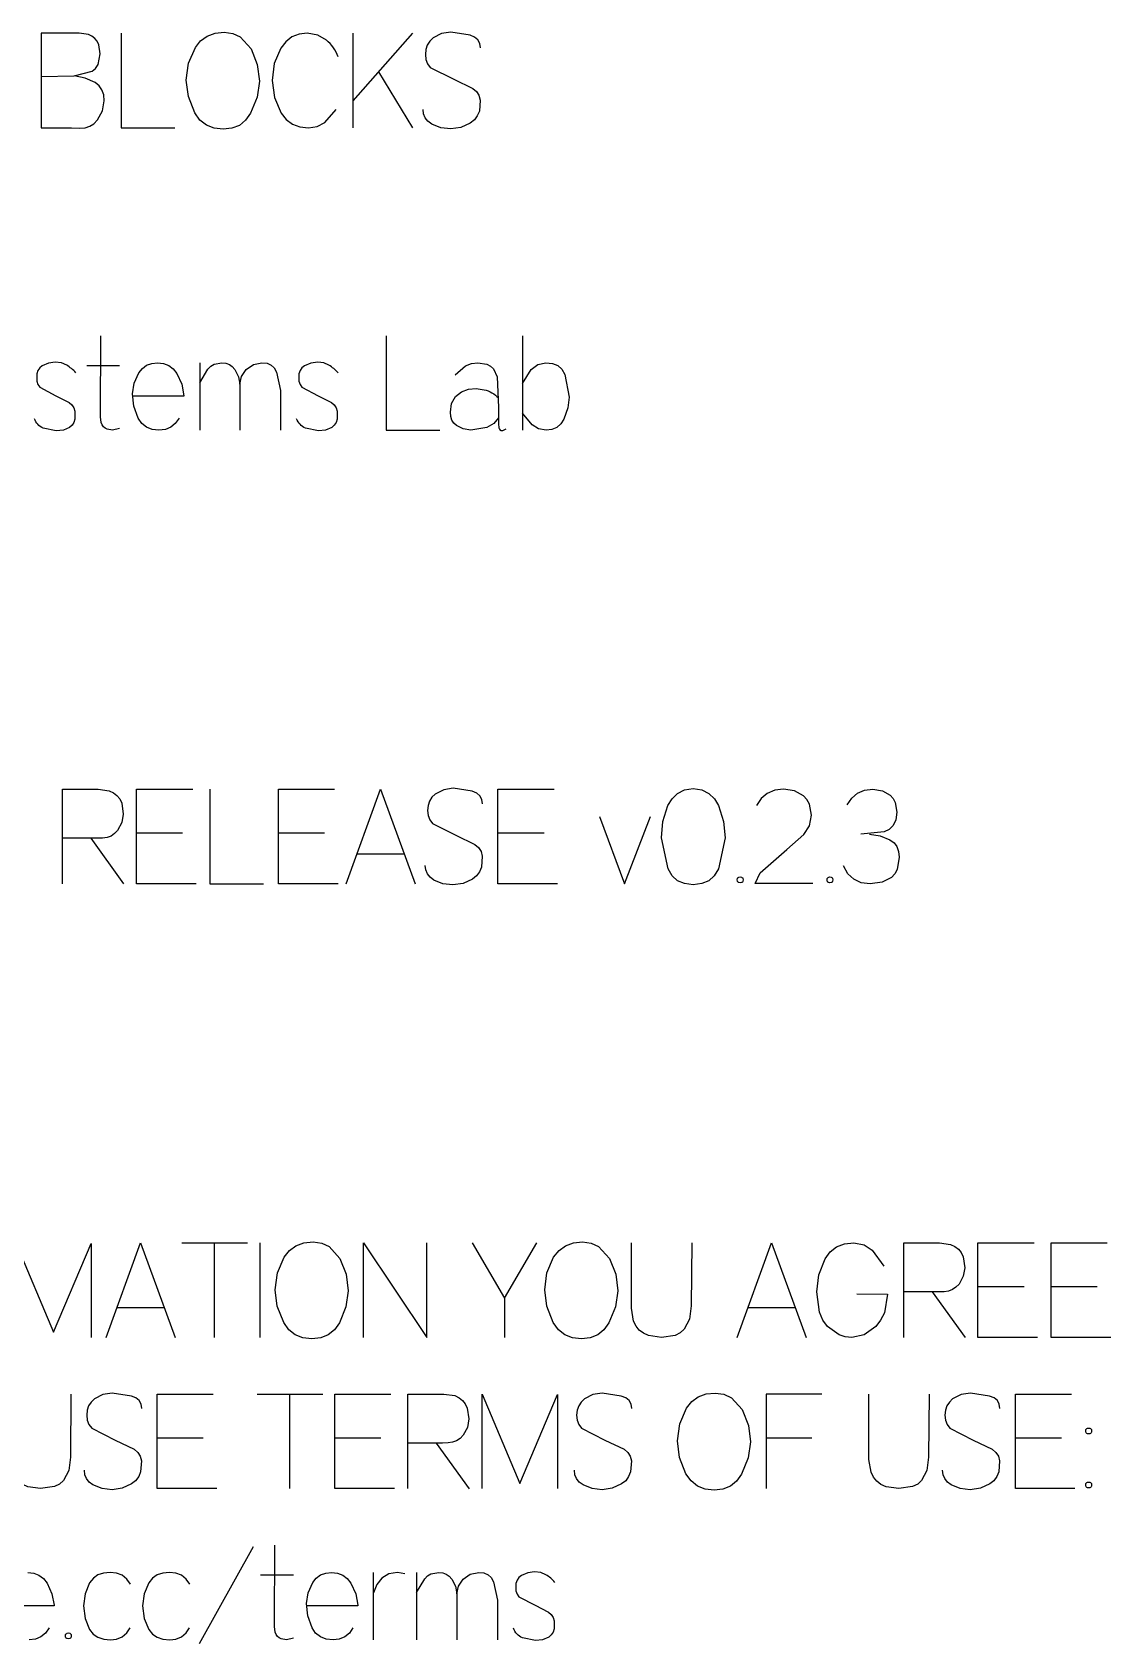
# Model space of a CAD drawing. Header units: millimetres. Extents: x -1220 to 1220, y -1930 to 4127.
# Drawn here: x 51 to 896, y 2865 to 4127 of the extents above; entities that cross this region are included whole.
import ezdxf

# ---------------------------------------------------------------- set-up
doc = ezdxf.new("R2010")
doc.units = ezdxf.units.MM
doc.layers.add('TC', color=220, linetype='Continuous', true_color=0xff00bb)

msp = doc.modelspace()

# ---------------------------------------------------------------- linework, layer by layer
at = {"layer": 'TC'}
for p, q in [((302.6, 4051.9, 0), (302.6, 4125.9, 0)), ((302.6, 4073.1, 0), (349.3, 4125.9, 0)), ((349.3, 4051.9, 0), (322.6, 4095.8, 0)), ((435.2, 3889.1, 0), (435.2, 3815.1, 0)), ((119.6, 3865.6, 0), (93.9, 3865.6, 0)), ((182.5, 3867.9, 0), (182.5, 3815.1, 0)), ((169, 3499.5, 0), (132.9, 3499.5, 0)), ((280.1, 3499.5, 0), (244, 3499.5, 0)), ((452.1, 3499.5, 0), (416, 3499.5, 0)), ((97, 3495.5, 0), (122.8, 3459.8, 0)), ((305.6, 3483.4, 0), (342.4, 3483.4, 0)), ((168.5, 3178.7, 0), (219.7, 3178.7, 0)), ((193.8, 3178.7, 0), (193.8, 3104.7, 0)), ((229.4, 3178.7, 0), (229.4, 3104.7, 0)), ((828.1, 3144.3, 0), (791.9, 3144.3, 0)), ((885.4, 3144.3, 0), (849.2, 3144.3, 0)), ((421.1, 3135.4, 0), (421.1, 3104.7, 0)), ((756.1, 3140.3, 0), (781.9, 3104.6, 0)), ((117.7, 3128.2, 0), (154.4, 3128.2, 0)), ((611.8, 3128.2, 0), (648.6, 3128.2, 0)), ((227.5, 3060.3, 0), (278.7, 3060.3, 0)), ((252.8, 3060.3, 0), (252.8, 2986.3, 0)), ((185.2, 3025.9, 0), (149.1, 3025.9, 0)), ((324.3, 3025.9, 0), (288.2, 3025.9, 0)), ((367.7, 3021.9, 0), (393.5, 2986.2, 0)), ((661.9, 3025.8, 0), (626.1, 3025.8, 0)), ((857.3, 3025.9, 0), (821.2, 3025.9, 0)), ((224.3, 2940.7, 0), (181.9, 2864.8, 0)), ((255.8, 2918.4, 0), (230.1, 2918.4, 0)), ((318.4, 2867.9, 0), (318.4, 2920.7, 0)), ((352.3, 2920.7, 0), (352.3, 2867.9, 0))]:
    msp.add_line(p, q, dxfattribs=at)
for points in [[(201.6, 4126.7), (208.4, 4125.8), (214.2, 4123), (222.6, 4113.8), (227.5, 4101.4), (229.1, 4088.4), (227.4, 4075.9), (222.2, 4063.3), (218.3, 4057.8), (213.5, 4053.8), (207.6, 4051.5), (200.8, 4050.7), (193.7, 4051.5), (187.6, 4053.9), (182.6, 4057.9), (178.7, 4063.5), (173.6, 4076.3), (171.9, 4089.2), (173.7, 4102.5), (179, 4114.8), (183.1, 4120), (188.2, 4123.7), (194.4, 4126)], [(568.8, 3534.5), (575.6, 3533.5), (581.1, 3530.7), (585.5, 3526.5), (588.8, 3521.2), (592.7, 3508.7), (593.9, 3495.9), (588.6, 3471.5), (585.4, 3466.1), (581.1, 3462.3), (575.6, 3460), (568.8, 3459.2), (562.2, 3460), (556.7, 3462.3), (552.4, 3466.2), (549.2, 3471.6), (544, 3496), (545.1, 3508.8), (549.1, 3521.3), (552.4, 3526.5), (556.7, 3530.7), (562.2, 3533.5)], [(605.7, 3465.3), (606.7, 3465.1), (607.1, 3464.9), (607.4, 3464.7), (607.7, 3464.4), (607.8, 3464), (608, 3463), (607.8, 3462), (607.7, 3461.6), (607.4, 3461.3), (607.1, 3461), (606.7, 3460.9), (605.7, 3460.7), (604.7, 3460.9), (604.3, 3461), (604, 3461.3), (603.7, 3461.6), (603.6, 3462), (603.4, 3463), (603.6, 3464), (603.7, 3464.4), (604, 3464.7), (604.3, 3464.9), (604.7, 3465.1)], [(676, 3465.3), (677, 3465.1), (677.4, 3464.9), (677.7, 3464.7), (678, 3464.4), (678.1, 3464), (678.3, 3463), (678.1, 3462), (678, 3461.6), (677.7, 3461.3), (677.4, 3461), (677, 3460.9), (676, 3460.7), (675, 3460.9), (674.6, 3461), (674.3, 3461.3), (674, 3461.6), (673.9, 3462), (673.7, 3463), (673.9, 3464), (674, 3464.4), (674.3, 3464.7), (674.6, 3464.9), (675, 3465.1)], [(271.2, 3179.5), (278, 3178.6), (283.7, 3175.8), (292.2, 3166.6), (297.1, 3154.2), (298.6, 3141.2), (296.9, 3128.7), (291.8, 3116.1), (287.9, 3110.6), (283, 3106.6), (277.2, 3104.3), (270.3, 3103.5), (263.2, 3104.3), (257.2, 3106.7), (252.2, 3110.7), (248.2, 3116.3), (243.1, 3129.1), (241.5, 3142), (243.2, 3155.3), (248.5, 3167.6), (252.6, 3172.8), (257.8, 3176.5), (264, 3178.8)], [(482.3, 3179.5), (489.1, 3178.6), (494.8, 3175.8), (503.3, 3166.6), (508.2, 3154.2), (509.8, 3141.2), (508, 3128.7), (502.9, 3116.1), (499, 3110.6), (494.1, 3106.6), (488.3, 3104.3), (481.4, 3103.5), (474.3, 3104.3), (468.3, 3106.7), (463.3, 3110.7), (459.3, 3116.3), (454.3, 3129.1), (452.6, 3142), (454.3, 3155.3), (459.6, 3167.6), (463.8, 3172.8), (468.9, 3176.5), (475.1, 3178.8)], [(586.2, 3061.1), (593, 3060.2), (598.8, 3057.4), (607.2, 3048.2), (612.1, 3035.8), (613.7, 3022.8), (612, 3010.3), (606.8, 2997.7), (602.9, 2992.2), (598.1, 2988.2), (592.2, 2985.9), (585.3, 2985.1), (578.3, 2985.9), (572.2, 2988.3), (567.2, 2992.3), (563.2, 2997.9), (558.2, 3010.7), (556.5, 3023.6), (558.3, 3036.9), (563.6, 3049.2), (567.7, 3054.4), (572.8, 3058.1), (579, 3060.4)], [(878.6, 3033.7), (879.6, 3033.6), (880, 3033.4), (880.3, 3033.2), (880.6, 3032.9), (880.8, 3032.5), (880.9, 3031.5), (880.8, 3030.5), (880.6, 3030.1), (880.3, 3029.8), (880, 3029.5), (879.6, 3029.3), (878.6, 3029.2), (877.6, 3029.3), (877.2, 3029.5), (876.9, 3029.8), (876.7, 3030.1), (876.5, 3030.5), (876.4, 3031.5), (876.5, 3032.5), (876.7, 3032.9), (876.9, 3033.2), (877.2, 3033.4), (877.6, 3033.6)], [(878.6, 2991.4), (879.6, 2991.3), (880, 2991.1), (880.3, 2990.9), (880.6, 2990.6), (880.8, 2990.2), (880.9, 2989.2), (880.8, 2988.2), (880.6, 2987.8), (880.3, 2987.5), (880, 2987.2), (879.6, 2987), (878.6, 2986.9), (877.6, 2987), (877.2, 2987.2), (876.9, 2987.5), (876.7, 2987.8), (876.5, 2988.2), (876.4, 2989.2), (876.5, 2990.2), (876.7, 2990.6), (876.9, 2990.9), (877.2, 2991.1), (877.6, 2991.3)], [(79.6, 2873.3), (80.6, 2873.1), (81, 2872.9), (81.3, 2872.7), (81.5, 2872.4), (81.7, 2872), (81.8, 2871), (81.7, 2870), (81.5, 2869.6), (81.3, 2869.3), (81, 2869), (80.6, 2868.9), (79.6, 2868.7), (78.6, 2868.9), (78.2, 2869), (77.9, 2869.3), (77.6, 2869.6), (77.4, 2870), (77.3, 2871), (77.4, 2872), (77.6, 2872.4), (77.9, 2872.7), (78.2, 2872.9), (78.6, 2873.1)]]:
    msp.add_lwpolyline(points, close=True, dxfattribs=at)
for points in [[(402.2, 4114.6), (401.7, 4118), (400.2, 4120.8), (397.7, 4122.9), (394.1, 4124.4), (379.1, 4126.7), (371.8, 4125.6), (365.2, 4122.2), (362.6, 4119.7), (360.6, 4116.7), (359.5, 4113.3), (359.1, 4109.4), (359.5, 4105.4), (360.9, 4102), (363, 4099.1), (381.3, 4089.9), (396.2, 4082.7), (399.1, 4080.3), (401, 4077.3), (402, 4073.6), (401.4, 4065), (399.8, 4061.3), (397.5, 4058.1), (394.3, 4055.6), (386.9, 4052.2), (379, 4051), (371.2, 4051.9), (364.1, 4054.8), (361.1, 4057), (359, 4059.7), (357.7, 4062.8), (357.3, 4066.3)], [(58.1, 4092.1), (84.1, 4092.5), (98.2, 4096.3), (100.9, 4098.4), (102.9, 4101.4), (104.4, 4109.9), (103.4, 4116.9), (102.1, 4119.6), (100.3, 4121.9), (98, 4123.6), (95.2, 4124.9), (88, 4125.9), (58.1, 4125.9)], [(58.1, 4125.9), (58.1, 4051.9), (82, 4051.9), (88.3, 4051.7), (92.6, 4051.9), (96.4, 4053.1), (99.6, 4055.1), (102.4, 4058), (106.3, 4065.1), (107.6, 4072.9), (107.2, 4077.6), (105.8, 4081.5), (103.6, 4084.8), (100.4, 4087.3), (92.8, 4090.8), (84.1, 4092.5)], [(120.8, 4125.9), (120.8, 4051.9), (163, 4051.9)], [(119.7, 3816.3), (114.1, 3815.2), (110, 3815.8), (108.4, 3816.6), (107.1, 3817.8), (106.1, 3819.3), (105.3, 3821.1), (104.8, 3825.6), (104.9, 3889.1)], [(328.3, 3889.1), (328.3, 3815.1), (370.5, 3815.1)], [(166.2, 3824.4), (163.3, 3820.3), (159.7, 3817.4), (155.5, 3815.6), (150.5, 3815.1), (145.1, 3815.6), (140.6, 3817.4), (137, 3820.3), (134.3, 3824.4), (130.9, 3833.8), (129.8, 3843.5), (131, 3852), (134.7, 3860), (137.5, 3863.5), (140.8, 3865.9), (144.8, 3867.4), (149.4, 3867.9), (154.1, 3867.4), (158.2, 3865.8), (161.7, 3863.2), (164.5, 3859.5), (168.4, 3851), (170, 3842.1), (170, 3841.8), (129.7, 3841.8)], [(182.5, 3852.2), (188.8, 3862.8), (191, 3865.1), (193.6, 3866.7), (199.8, 3867.9), (202.9, 3867.6), (205.6, 3866.6), (207.9, 3864.9), (209.9, 3862.5), (212.8, 3857), (213.9, 3851.2), (213.9, 3815.1)], [(213.9, 3851.2), (215.1, 3857.2), (218.8, 3862.6), (224.4, 3866.6), (231.1, 3867.9), (235.1, 3867.5), (238.3, 3866.1), (240.8, 3863.8), (242.6, 3860.5), (245.6, 3846.1), (245.6, 3815.1)], [(382.4, 3858.4), (390.5, 3865.5), (395.2, 3867.3), (400.2, 3867.9), (407.3, 3866.7), (410.1, 3865.2), (412.4, 3863.1), (415.4, 3857), (416.3, 3832.9), (416.3, 3820.1), (416.7, 3816.9), (417.2, 3815.8), (417.8, 3815.1), (418.2, 3814.9), (418.7, 3814.8), (419.8, 3814.9), (422.4, 3816.1)], [(435.2, 3851.7), (442, 3862.7), (447.1, 3866.6), (453.4, 3867.9), (458.7, 3867.4), (462.9, 3865.7), (466.1, 3862.8), (468.3, 3858.8), (471.8, 3840.9), (470.8, 3832.5), (467.7, 3823.8), (465.3, 3820), (462.2, 3817.3), (458.3, 3815.6), (453.7, 3815.1), (447.8, 3816.1), (442.7, 3819.2), (435.2, 3828.5)], [(74.8, 3459.9), (74.8, 3533.9), (102.9, 3533.9), (111.5, 3532.7), (114.8, 3531.1), (117.6, 3529), (119.8, 3526.3), (121.3, 3523), (122.5, 3514.5), (121.4, 3507.8), (118.1, 3501.7), (115.7, 3499.2), (113, 3497.3), (109.9, 3496.2), (106.3, 3495.7), (102, 3495.5), (97, 3495.5), (75, 3495.5)], [(179.6, 3459.9), (132.9, 3459.9), (132.9, 3533.9), (176.9, 3533.9)], [(190.2, 3533.9), (190.2, 3459.9), (232.4, 3459.9)], [(290.7, 3459.9), (244, 3459.9), (244, 3533.9), (288, 3533.9)], [(297.1, 3459.9), (323.9, 3533.9), (351.2, 3459.9)], [(403.9, 3522.6), (403.4, 3526), (401.9, 3528.8), (399.4, 3530.9), (395.8, 3532.4), (380.8, 3534.7), (373.5, 3533.6), (366.9, 3530.2), (364.3, 3527.7), (362.3, 3524.7), (361.2, 3521.3), (360.8, 3517.4), (361.2, 3513.4), (362.5, 3510), (364.7, 3507.1), (383, 3497.9), (397.9, 3490.7), (400.8, 3488.3), (402.7, 3485.3), (403.7, 3481.6), (403.1, 3473), (401.5, 3469.3), (399.2, 3466.1), (396, 3463.6), (388.6, 3460.2), (380.7, 3459), (372.9, 3459.9), (365.8, 3462.8), (362.8, 3465), (360.7, 3467.7), (359.4, 3470.8), (359, 3474.3)], [(462.7, 3459.9), (416, 3459.9), (416, 3533.9), (460, 3533.9)], [(662.6, 3460), (617.5, 3460.1), (621.3, 3468.4), (642.2, 3486.8), (655.6, 3498.5), (660, 3505.3), (661.5, 3513.6), (659.9, 3522.3), (657.9, 3525.8), (655.2, 3528.7), (648.2, 3532.6), (639.5, 3533.9), (632.7, 3533.1), (626.9, 3530.7), (622.2, 3526.8), (618.5, 3521.3)], [(689.5, 3521.7), (693, 3527), (697.6, 3530.8), (703.1, 3533.1), (709.7, 3533.9), (717.2, 3532.7), (723.2, 3529.2), (725.5, 3526.6), (727.1, 3523.6), (728.4, 3516), (727.7, 3509.9), (725.5, 3505.5), (722.3, 3502.5), (718.4, 3500.5), (700.1, 3498.8)], [(495.5, 3512.7), (515.1, 3459.9), (535.5, 3512.7)], [(707, 3498.8), (715.3, 3497.5), (723, 3494.4), (726.2, 3492.1), (728.5, 3489.1), (729.8, 3485.3), (730.3, 3480.7), (728.7, 3471.2), (726.8, 3467.6), (724.1, 3464.7), (716.9, 3461.1), (707.4, 3459.9), (700.4, 3460.7), (694.6, 3463.4), (690.1, 3467.8), (686.7, 3473.9)], [(38.3, 3104.7), (38.3, 3178.7), (67.9, 3108.7), (97.5, 3178.3), (97.5, 3104.7)], [(109.1, 3104.7), (135.9, 3178.7), (163.2, 3104.7)], [(310.7, 3104.7), (310.7, 3178.7), (360.2, 3104.7), (360.2, 3178.7)], [(395.7, 3178.7), (421.1, 3135.4), (446.3, 3178.7)], [(567.7, 3178.7), (567.4, 3129.4), (565.9, 3118.9), (561.9, 3111.1), (558.8, 3108.3), (554.8, 3106.3), (544, 3104.7), (533.9, 3106.1), (530, 3107.9), (526.7, 3110.4), (524.1, 3113.6), (522.2, 3117.5), (520.5, 3127.5), (520.5, 3178.7)], [(603.2, 3104.7), (630.1, 3178.7), (657.3, 3104.7)], [(697, 3138.7), (721.1, 3138.6), (718.6, 3124), (715.7, 3118.2), (711.9, 3113.3), (702.8, 3106.8), (693, 3104.6), (687.9, 3105.1), (683.2, 3106.7), (674.2, 3113.2), (670.5, 3118.2), (667.9, 3124.4), (665.8, 3140.4), (667.4, 3153.6), (672.3, 3166.2), (676.2, 3171.6), (681.2, 3175.5), (687.4, 3177.9), (694.6, 3178.7), (702.7, 3177.3), (709, 3173.1), (718.1, 3160.4)], [(733.9, 3104.7), (733.9, 3178.7), (761.9, 3178.7), (770.5, 3177.5), (773.9, 3175.9), (776.6, 3173.8), (778.8, 3171.1), (780.3, 3167.8), (781.5, 3159.3), (780.4, 3152.6), (777.1, 3146.5), (774.7, 3144), (772, 3142.1), (768.9, 3141), (765.4, 3140.5), (761, 3140.3), (756.1, 3140.3), (734, 3140.3)], [(838.6, 3104.7), (791.9, 3104.7), (791.9, 3178.7), (835.9, 3178.7)], [(895.9, 3104.7), (849.2, 3104.7), (849.2, 3178.7), (893.2, 3178.7)], [(81.5, 3060.3), (81.2, 3011), (79.8, 3000.5), (75.7, 2992.7), (72.6, 2989.9), (68.6, 2987.9), (57.8, 2986.3), (47.8, 2987.7), (43.8, 2989.5), (40.5, 2992), (37.9, 2995.2), (36, 2999.1), (34.4, 3009.1), (34.4, 3060.3)], [(137, 3049), (136.5, 3052.4), (135, 3055.2), (132.4, 3057.3), (128.9, 3058.8), (113.9, 3061.1), (106.5, 3060), (100, 3056.6), (97.3, 3054.1), (95.4, 3051.1), (94.3, 3047.7), (93.9, 3043.8), (94.3, 3039.8), (95.6, 3036.4), (97.8, 3033.5), (116.1, 3024.3), (131, 3017.1), (133.8, 3014.7), (135.8, 3011.7), (136.8, 3008), (136.1, 2999.4), (134.6, 2995.7), (132.2, 2992.5), (129.1, 2990), (121.7, 2986.6), (113.7, 2985.4), (106, 2986.3), (98.8, 2989.2), (95.9, 2991.4), (93.8, 2994.1), (92.5, 2997.2), (92.1, 3000.7)], [(195.8, 2986.3), (149.1, 2986.3), (149.1, 3060.3), (193, 3060.3)], [(334.9, 2986.3), (288.2, 2986.3), (288.2, 3060.3), (332.2, 3060.3)], [(345.5, 2986.3), (345.5, 3060.3), (373.5, 3060.3), (382.1, 3059.1), (385.5, 3057.5), (388.2, 3055.4), (390.4, 3052.7), (391.9, 3049.4), (393.2, 3040.9), (392, 3034.2), (388.7, 3028.1), (386.4, 3025.6), (383.6, 3023.7), (380.5, 3022.6), (377, 3022.1), (372.6, 3021.9), (367.7, 3021.9), (345.6, 3021.9)], [(403.5, 2986.3), (403.5, 3060.3), (433.1, 2990.3), (462.7, 3059.9), (462.7, 2986.3)], [(520.7, 3049), (520.2, 3052.4), (518.7, 3055.2), (516.2, 3057.3), (512.6, 3058.8), (497.6, 3061.1), (490.3, 3060), (483.7, 3056.6), (481.1, 3054.1), (479.2, 3051.1), (478, 3047.7), (477.6, 3043.8), (478.1, 3039.8), (479.4, 3036.4), (481.5, 3033.5), (499.8, 3024.3), (514.7, 3017.1), (517.6, 3014.7), (519.5, 3011.7), (520.6, 3008), (519.9, 2999.4), (518.3, 2995.7), (516, 2992.5), (512.8, 2990), (505.4, 2986.6), (497.5, 2985.4), (489.7, 2986.3), (482.6, 2989.2), (479.6, 2991.4), (477.5, 2994.1), (476.2, 2997.2), (475.8, 3000.7)], [(669.7, 3060.3), (626.1, 3060.3), (626.1, 2986.3)], [(753.6, 3060.3), (753.3, 3011), (751.9, 3000.5), (747.8, 2992.7), (744.7, 2989.9), (740.7, 2987.9), (730, 2986.3), (719.9, 2987.7), (715.9, 2989.5), (712.6, 2992), (710, 2995.2), (708.2, 2999.1), (706.5, 3009.1), (706.5, 3060.3)], [(809.1, 3049), (808.6, 3052.4), (807.1, 3055.2), (804.6, 3057.3), (801, 3058.8), (786, 3061.1), (778.7, 3060), (772.1, 3056.6), (769.5, 3054.1), (767.5, 3051.1), (766.4, 3047.7), (766, 3043.8), (766.4, 3039.8), (767.8, 3036.4), (769.9, 3033.5), (788.2, 3024.3), (803.1, 3017.1), (806, 3014.7), (807.9, 3011.7), (808.9, 3008), (808.3, 2999.4), (806.7, 2995.7), (804.4, 2992.5), (801.2, 2990), (793.8, 2986.6), (785.9, 2985.4), (778.1, 2986.3), (771, 2989.2), (768, 2991.4), (765.9, 2994.1), (764.6, 2997.2), (764.2, 3000.7)], [(867.9, 2986.3), (821.2, 2986.3), (821.2, 3060.3), (865.2, 3060.3)], [(255.9, 2869.1), (250.3, 2868), (246.3, 2868.6), (244.7, 2869.4), (243.4, 2870.6), (242.3, 2872.1), (241.6, 2873.9), (241, 2878.4), (241.1, 2941.9)], [(47.7, 2920.7), (52.4, 2920.2), (56.5, 2918.6), (60, 2916), (62.8, 2912.3), (66.7, 2903.8), (68.3, 2894.9), (68.3, 2894.6), (28, 2894.6)], [(128.2, 2911.4), (125.3, 2915.5), (121.7, 2918.4), (117.3, 2920.1), (112.3, 2920.7), (107.1, 2920.2), (102.7, 2918.7), (99.1, 2916.1), (96.2, 2912.5), (92.6, 2903.8), (91.3, 2894.4), (92.6, 2884.7), (96.2, 2876), (99, 2872.4), (102.7, 2869.9), (107.2, 2868.4), (112.6, 2867.9), (117.2, 2868.5), (121.7, 2870.3), (125.4, 2873.3), (128, 2877.3)], [(174.6, 2911.4), (171.7, 2915.5), (168.1, 2918.4), (163.8, 2920.1), (158.7, 2920.7), (153.5, 2920.2), (149.1, 2918.7), (145.5, 2916.1), (142.6, 2912.5), (139, 2903.8), (137.7, 2894.4), (139, 2884.7), (142.6, 2876), (145.5, 2872.4), (149.1, 2869.9), (153.6, 2868.4), (159, 2867.9), (163.6, 2868.5), (168.1, 2870.3), (171.8, 2873.3), (174.4, 2877.3)], [(302.4, 2877.2), (299.6, 2873.1), (296, 2870.2), (291.7, 2868.4), (286.8, 2867.9), (281.4, 2868.4), (276.9, 2870.2), (273.2, 2873.1), (270.5, 2877.2), (267.2, 2886.6), (266.1, 2896.3), (267.3, 2904.8), (270.9, 2912.8), (273.7, 2916.3), (277.1, 2918.7), (281.1, 2920.2), (285.6, 2920.7), (290.4, 2920.2), (294.5, 2918.6), (297.9, 2916), (300.8, 2912.3), (304.7, 2903.8), (306.3, 2894.9), (306.3, 2894.6), (266, 2894.6)], [(343, 2919.6), (337.2, 2920.7), (330.4, 2919.6), (325, 2916.2), (321, 2911.1), (318.4, 2904.8)], [(352.3, 2905), (358.7, 2915.6), (360.9, 2917.9), (363.4, 2919.5), (369.7, 2920.7), (372.7, 2920.4), (375.4, 2919.4), (377.8, 2917.7), (379.8, 2915.3), (382.7, 2909.8), (383.7, 2904), (383.7, 2867.9)], [(383.7, 2904), (385, 2910), (388.7, 2915.4), (394.3, 2919.4), (401, 2920.7), (404.9, 2920.3), (408.2, 2918.9), (410.7, 2916.6), (412.5, 2913.3), (415.5, 2898.9), (415.5, 2867.9)], [(64.5, 2877.2), (61.6, 2873.1), (58, 2870.2), (53.8, 2868.4), (48.8, 2867.9)]]:
    msp.add_lwpolyline(points, dxfattribs=at)
for points in [[(290.9, 4107.4, 0.131103), (281.6, 4120.6), (274.8, 4124.5), (266.6, 4125.9), (260.2, 4125.1), (254.6, 4123), (249.9, 4119.3), (246, 4114.2), (240.8, 4102.1), (239.1, 4088.9), (240.9, 4075.6), (246.1, 4063.4), (250.1, 4058.3), (255, 4054.7), (260.8, 4052.6), (267.5, 4051.9), (274.5, 4052.9), (280.4, 4055.9), (289.2, 4066.2)], [(85.3, 3860.1, 0.07263), (78.2, 3866), (74.2, 3867.8), (69.3, 3868.3), (64, 3867.6), (59.1, 3865.5), (57.1, 3863.8), (55.6, 3861.8), (54.7, 3859.2), (54.7, 3853.4), (55.6, 3850.9), (57.1, 3848.8), (69.7, 3842.1), (80.2, 3836.7), (82.3, 3835), (83.8, 3832.7), (84.7, 3830), (84.7, 3823.7), (83.9, 3821.1), (82.4, 3819), (80.4, 3817.3), (75.6, 3815.2), (70, 3814.5), (59.8, 3816.7, -0.205712), (52.9, 3824.1)], [(290.7, 3860.1, 0.07263), (283.6, 3866), (279.6, 3867.8), (274.8, 3868.3), (269.4, 3867.6), (264.5, 3865.5), (262.5, 3863.8), (261, 3861.8), (260.1, 3859.2), (260.1, 3853.4), (261, 3850.9), (262.5, 3848.8), (275.1, 3842.1), (285.6, 3836.7), (287.7, 3835), (289.2, 3832.7), (290.1, 3830), (290.1, 3823.7), (289.3, 3821.1), (287.8, 3819), (285.9, 3817.3), (281, 3815.2), (275.4, 3814.5), (265.2, 3816.7, -0.205712), (258.3, 3824.1)], [(416.3, 3824.7), (412.7, 3820.4), (407.3, 3817.3), (394.7, 3815.1), (388.8, 3816.2), (383.5, 3818.8), (381.4, 3820.7), (379.9, 3823), (379, 3825.9), (378.7, 3829.1), (379.7, 3836.1), (382.8, 3841.4), (387.4, 3845.1), (392.8, 3847.2), (398.9, 3847.8), (405.2, 3846.8, -0.136433), (416.4, 3840.4)], [(460.6, 2912.9, 0.07263), (453.5, 2918.8), (449.5, 2920.6), (444.6, 2921.1), (439.3, 2920.4), (434.4, 2918.3), (432.3, 2916.6), (430.9, 2914.6), (430, 2912), (430, 2906.2), (430.9, 2903.7), (432.4, 2901.6), (445, 2894.9), (455.5, 2889.5), (457.6, 2887.8), (459.1, 2885.5), (460, 2882.8), (460, 2876.5), (459.1, 2873.9), (457.7, 2871.8), (455.7, 2870.1), (450.9, 2868), (445.3, 2867.3), (435.1, 2869.5, -0.205712), (428.1, 2876.9)]]:
    msp.add_lwpolyline(points, format="xyb", dxfattribs=at)

doc.saveas('drawing.dxf')
